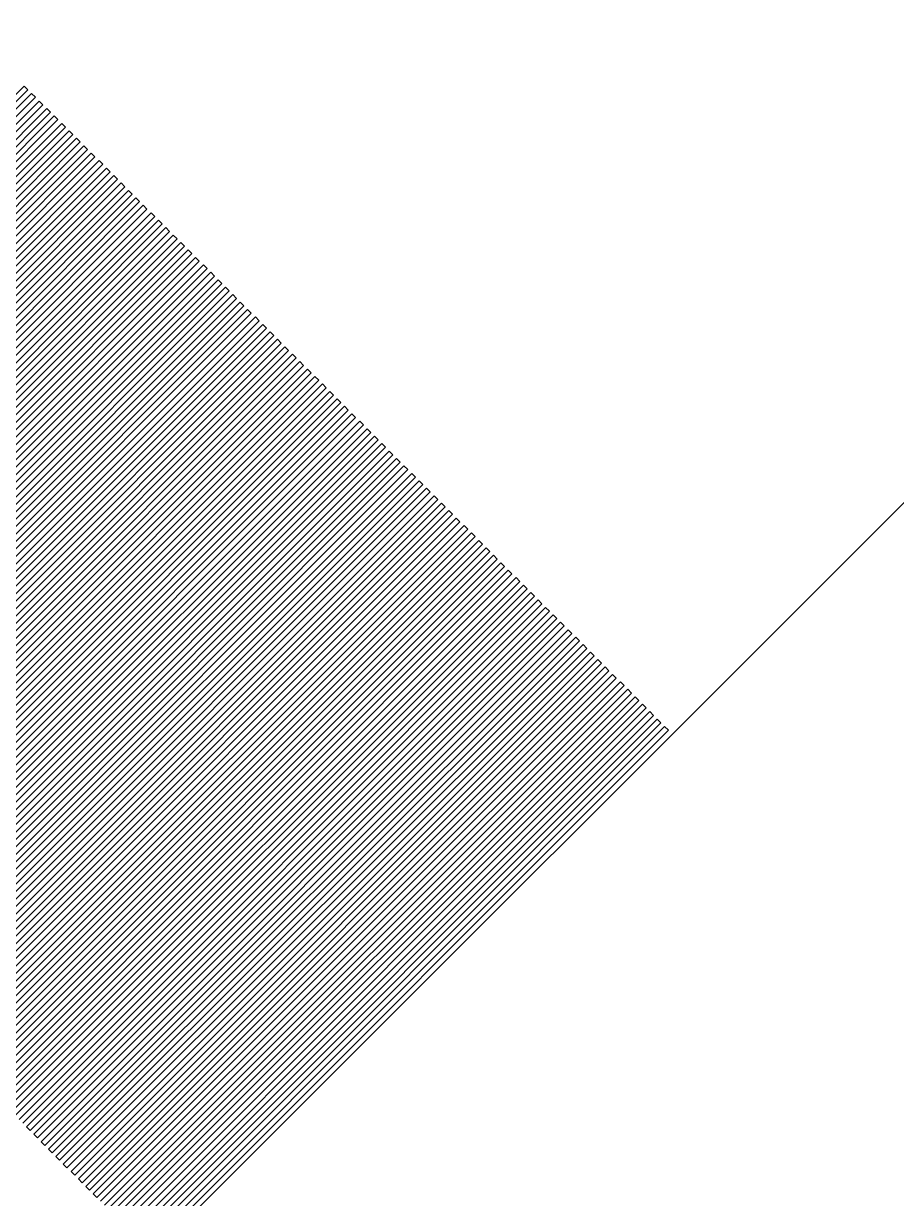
# Model space of a CAD drawing. Extents: x 1 to 107, y 1 to 71.
# Drawn here: x 100.01 to 101.667, y 25.92 to 28.151 of the extents above; entities that cross this region are included whole.
import ezdxf

# ---------------------------------------------------------------- set-up
doc = ezdxf.new("R2010")
doc.units = 0

msp = doc.modelspace()

# ---------------------------------------------------------------- linework, layer by layer
for p, q in [((100.255, 25.8156), (102.591, 28.1513)), ((99.0247, 27.0459), (100.011, 28.0324)), ((100.011, 28.0324), (100.018, 28.0253)), ((100.018, 28.0253), (99.0318, 27.0389)), ((99.0389, 27.0318), (100.025, 28.0182)), ((100.032, 28.0112), (99.0459, 27.0247)), ((100.025, 28.0182), (100.032, 28.0112)), ((99.053, 27.0177), (100.039, 28.0041)), ((100.046, 27.997), (99.0601, 27.0106)), ((99.0672, 27.0035), (100.054, 27.9899)), ((100.061, 27.9829), (99.0742, 26.9965)), ((100.039, 28.0041), (100.046, 27.997)), ((100.054, 27.9899), (100.061, 27.9829)), ((99.0813, 26.9894), (100.068, 27.9758)), ((100.075, 27.9687), (99.0884, 26.9823)), ((99.0954, 26.9752), (100.082, 27.9617)), ((100.068, 27.9758), (100.075, 27.9687)), ((100.082, 27.9617), (100.089, 27.9546)), ((100.089, 27.9546), (99.1025, 26.9682)), ((99.1096, 26.9611), (100.096, 27.9475)), ((100.103, 27.9404), (99.1167, 26.954)), ((100.096, 27.9475), (100.103, 27.9404)), ((99.1237, 26.9469), (100.11, 27.9334)), ((100.117, 27.9263), (99.1308, 26.9399)), ((99.1379, 26.9328), (100.124, 27.9192)), ((100.11, 27.9334), (100.117, 27.9263)), ((100.124, 27.9192), (100.131, 27.9122)), ((100.131, 27.9122), (99.1449, 26.9257)), ((99.152, 26.9187), (100.138, 27.9051)), ((100.145, 27.898), (99.1591, 26.9116)), ((100.138, 27.9051), (100.145, 27.898)), ((99.1662, 26.9045), (100.153, 27.8909)), ((100.16, 27.8839), (99.1732, 26.8975)), ((99.1803, 26.8904), (100.167, 27.8768)), ((100.153, 27.8909), (100.16, 27.8839)), ((100.167, 27.8768), (100.174, 27.8697)), ((100.174, 27.8697), (99.1874, 26.8833)), ((99.1944, 26.8763), (100.181, 27.8627)), ((100.188, 27.8556), (99.2015, 26.8692)), ((99.2086, 26.8621), (100.195, 27.8485)), ((100.181, 27.8627), (100.188, 27.8556)), ((100.195, 27.8485), (100.202, 27.8414)), ((100.202, 27.8414), (99.2156, 26.855)), ((99.2227, 26.848), (100.209, 27.8344)), ((100.216, 27.8273), (99.2298, 26.8409)), ((100.209, 27.8344), (100.216, 27.8273)), ((99.2369, 26.8338), (100.223, 27.8202)), ((100.23, 27.8132), (99.2439, 26.8267)), ((99.251, 26.8197), (100.237, 27.8061)), ((100.223, 27.8202), (100.23, 27.8132)), ((100.237, 27.8061), (100.244, 27.799)), ((100.244, 27.799), (99.2581, 26.8126)), ((99.2652, 26.8055), (100.252, 27.7919)), ((100.259, 27.7849), (99.2722, 26.7985)), ((100.252, 27.7919), (100.259, 27.7849)), ((99.2793, 26.7914), (100.266, 27.7778)), ((100.273, 27.7707), (99.2864, 26.7843)), ((99.2934, 26.7773), (100.28, 27.7637)), ((100.266, 27.7778), (100.273, 27.7707)), ((100.28, 27.7637), (100.287, 27.7566)), ((100.287, 27.7566), (99.3005, 26.7702)), ((99.3076, 26.7631), (100.294, 27.7495)), ((100.301, 27.7425), (99.3146, 26.756)), ((100.294, 27.7495), (100.301, 27.7425)), ((99.3217, 26.749), (100.308, 27.7354)), ((100.315, 27.7283), (99.3288, 26.7419)), ((99.3358, 26.7348), (100.322, 27.7212)), ((100.308, 27.7354), (100.315, 27.7283)), ((100.322, 27.7212), (100.329, 27.7142)), ((100.329, 27.7142), (99.3429, 26.7278)), ((99.35, 26.7207), (100.336, 27.7071)), ((100.343, 27.7), (99.3571, 26.7136)), ((99.3641, 26.7065), (100.351, 27.6929)), ((100.336, 27.7071), (100.343, 27.7)), ((100.351, 27.6929), (100.358, 27.6859)), ((100.358, 27.6859), (99.3712, 26.6995)), ((99.3783, 26.6924), (100.365, 27.6788)), ((100.372, 27.6717), (99.3854, 26.6853)), ((100.365, 27.6788), (100.372, 27.6717)), ((99.3924, 26.6783), (100.379, 27.6647)), ((100.386, 27.6576), (99.3995, 26.6712)), ((99.4066, 26.6641), (100.393, 27.6505)), ((100.379, 27.6647), (100.386, 27.6576)), ((100.393, 27.6505), (100.4, 27.6435)), ((100.4, 27.6435), (99.4136, 26.657)), ((99.4207, 26.65), (100.407, 27.6364)), ((100.414, 27.6293), (99.4278, 26.6429)), ((100.407, 27.6364), (100.414, 27.6293)), ((99.4348, 26.6358), (100.421, 27.6223)), ((100.428, 27.6152), (99.4419, 26.6288)), ((99.449, 26.6217), (100.435, 27.6081)), ((100.421, 27.6223), (100.428, 27.6152)), ((100.435, 27.6081), (100.442, 27.601)), ((100.442, 27.601), (99.4561, 26.6146)), ((99.4631, 26.6075), (100.45, 27.594)), ((100.457, 27.5869), (99.4702, 26.6005)), ((100.45, 27.594), (100.457, 27.5869)), ((99.4773, 26.5934), (100.464, 27.5798)), ((100.471, 27.5728), (99.4843, 26.5863)), ((99.4914, 26.5793), (100.478, 27.5657)), ((100.485, 27.5586), (99.4985, 26.5722)), ((100.464, 27.5798), (100.471, 27.5728)), ((100.478, 27.5657), (100.485, 27.5586)), ((99.5056, 26.5651), (100.492, 27.5515)), ((100.499, 27.5445), (99.5126, 26.558)), ((99.5197, 26.551), (100.506, 27.5374)), ((100.492, 27.5515), (100.499, 27.5445)), ((100.506, 27.5374), (100.513, 27.5303)), ((100.513, 27.5303), (99.5268, 26.5439)), ((99.5338, 26.5368), (100.52, 27.5233)), ((100.527, 27.5162), (99.5409, 26.5298)), ((100.52, 27.5233), (100.527, 27.5162)), ((99.548, 26.5227), (100.534, 27.5091)), ((100.541, 27.502), (99.5551, 26.5156)), ((99.5621, 26.5085), (100.549, 27.495)), ((100.534, 27.5091), (100.541, 27.502)), ((100.549, 27.495), (100.556, 27.4879)), ((100.556, 27.4879), (99.5692, 26.5015)), ((99.5763, 26.4944), (100.563, 27.4808)), ((100.57, 27.4738), (99.5833, 26.4873)), ((100.563, 27.4808), (100.57, 27.4738)), ((99.5904, 26.4803), (100.577, 27.4667)), ((100.584, 27.4596), (99.5975, 26.4732)), ((99.6046, 26.4661), (100.591, 27.4525)), ((100.577, 27.4667), (100.584, 27.4596)), ((100.591, 27.4525), (100.598, 27.4455)), ((100.598, 27.4455), (99.6116, 26.4591)), ((99.6187, 26.452), (100.605, 27.4384)), ((100.612, 27.4313), (99.6258, 26.4449)), ((100.605, 27.4384), (100.612, 27.4313)), ((99.6328, 26.4379), (100.619, 27.4243)), ((100.626, 27.4172), (99.6399, 26.4308)), ((99.647, 26.4237), (100.633, 27.4101)), ((100.64, 27.403), (99.6541, 26.4166)), ((100.619, 27.4243), (100.626, 27.4172)), ((100.633, 27.4101), (100.64, 27.403)), ((99.6611, 26.4095), (100.648, 27.396)), ((100.655, 27.3889), (99.6682, 26.4025)), ((99.6753, 26.3954), (100.662, 27.3818)), ((100.648, 27.396), (100.655, 27.3889)), ((100.662, 27.3818), (100.669, 27.3748)), ((100.669, 27.3748), (99.6823, 26.3883)), ((99.6894, 26.3813), (100.676, 27.3677)), ((100.683, 27.3606), (99.6965, 26.3742)), ((100.676, 27.3677), (100.683, 27.3606)), ((99.7036, 26.3671), (100.69, 27.3535)), ((100.697, 27.3465), (99.7106, 26.3601)), ((99.7177, 26.353), (100.704, 27.3394)), ((100.69, 27.3535), (100.697, 27.3465)), ((100.704, 27.3394), (100.711, 27.3323)), ((100.711, 27.3323), (99.7248, 26.3459)), ((99.7318, 26.3389), (100.718, 27.3253)), ((100.725, 27.3182), (99.7389, 26.3318)), ((100.718, 27.3253), (100.725, 27.3182)), ((99.746, 26.3247), (100.732, 27.3111)), ((100.739, 27.304), (99.7531, 26.3176)), ((99.7601, 26.3106), (100.747, 27.297)), ((100.732, 27.3111), (100.739, 27.304)), ((100.747, 27.297), (100.754, 27.2899)), ((100.754, 27.2899), (99.7672, 26.3035)), ((99.7743, 26.2964), (100.761, 27.2828)), ((100.768, 27.2758), (99.7813, 26.2894)), ((99.7884, 26.2823), (100.775, 27.2687)), ((100.761, 27.2828), (100.768, 27.2758)), ((100.775, 27.2687), (100.782, 27.2616)), ((100.782, 27.2616), (99.7955, 26.2752)), ((99.8026, 26.2681), (100.789, 27.2545)), ((100.796, 27.2475), (99.8096, 26.2611)), ((100.789, 27.2545), (100.796, 27.2475)), ((99.8167, 26.254), (100.803, 27.2404)), ((100.81, 27.2333), (99.8238, 26.2469)), ((99.8308, 26.2398), (100.817, 27.2263)), ((100.803, 27.2404), (100.81, 27.2333)), ((100.817, 27.2263), (100.824, 27.2192)), ((100.824, 27.2192), (99.8379, 26.2328)), ((99.845, 26.2257), (100.831, 27.2121)), ((100.838, 27.205), (99.8521, 26.2186)), ((100.831, 27.2121), (100.838, 27.205)), ((99.8591, 26.2116), (100.846, 27.198)), ((100.853, 27.1909), (99.8662, 26.2045)), ((99.8733, 26.1974), (100.86, 27.1838)), ((100.846, 27.198), (100.853, 27.1909)), ((100.86, 27.1838), (100.867, 27.1768)), ((100.867, 27.1768), (99.8803, 26.1904)), ((99.8874, 26.1833), (100.874, 27.1697)), ((100.881, 27.1626), (99.8945, 26.1762)), ((100.874, 27.1697), (100.881, 27.1626)), ((99.9015, 26.1691), (100.888, 27.1556)), ((100.895, 27.1485), (99.9086, 26.1621)), ((99.9157, 26.155), (100.902, 27.1414)), ((100.888, 27.1556), (100.895, 27.1485)), ((100.902, 27.1414), (100.909, 27.1343)), ((100.909, 27.1343), (99.9227, 26.1479)), ((99.9298, 26.1409), (100.916, 27.1273)), ((100.923, 27.1202), (99.9369, 26.1338)), ((99.944, 26.1267), (100.93, 27.1131)), ((100.916, 27.1273), (100.923, 27.1202)), ((100.93, 27.1131), (100.937, 27.106)), ((100.937, 27.106), (99.951, 26.1196)), ((99.9581, 26.1126), (100.945, 27.099)), ((100.952, 27.0919), (99.9652, 26.1055)), ((100.945, 27.099), (100.952, 27.0919)), ((99.9723, 26.0984), (100.959, 27.0848)), ((100.966, 27.0778), (99.9793, 26.0914)), ((99.9864, 26.0843), (100.973, 27.0707)), ((100.959, 27.0848), (100.966, 27.0778)), ((100.973, 27.0707), (100.98, 27.0636)), ((100.98, 27.0636), (99.9935, 26.0772)), ((100.001, 26.0701), (100.987, 27.0566)), ((100.994, 27.0495), (100.008, 26.0631)), ((100.987, 27.0566), (100.994, 27.0495)), ((100.015, 26.056), (101.001, 27.0424)), ((101.008, 27.0354), (100.022, 26.0489)), ((100.029, 26.0419), (101.015, 27.0283)), ((101.001, 27.0424), (101.008, 27.0354)), ((101.015, 27.0283), (101.022, 27.0212)), ((101.022, 27.0212), (100.036, 26.0348)), ((100.043, 26.0277), (101.029, 27.0141)), ((101.036, 27.0071), (100.05, 26.0206)), ((101.029, 27.0141), (101.036, 27.0071)), ((100.057, 26.0136), (101.044, 27)), ((101.051, 26.9929), (100.064, 26.0065)), ((100.071, 25.9994), (101.058, 26.9858)), ((101.065, 26.9788), (100.078, 25.9924)), ((101.044, 27), (101.051, 26.9929)), ((101.058, 26.9858), (101.065, 26.9788)), ((100.085, 25.9853), (101.072, 26.9717)), ((101.079, 26.9646), (100.092, 25.9782)), ((100.1, 25.9711), (101.086, 26.9576)), ((101.072, 26.9717), (101.079, 26.9646)), ((101.086, 26.9576), (101.093, 26.9505)), ((101.093, 26.9505), (100.107, 25.9641)), ((100.114, 25.957), (101.1, 26.9434)), ((101.107, 26.9364), (100.121, 25.9499)), ((101.1, 26.9434), (101.107, 26.9364)), ((100.128, 25.9429), (101.114, 26.9293)), ((101.121, 26.9222), (100.135, 25.9358)), ((100.142, 25.9287), (101.128, 26.9151)), ((101.114, 26.9293), (101.121, 26.9222)), ((101.128, 26.9151), (101.135, 26.9081)), ((101.135, 26.9081), (100.149, 25.9216)), ((100.156, 25.9146), (101.143, 26.901)), ((101.15, 26.8939), (100.163, 25.9075)), ((101.143, 26.901), (101.15, 26.8939)), ((100.17, 25.9004), (101.157, 26.8869)), ((101.164, 26.8798), (100.177, 25.8934)), ((100.184, 25.8863), (101.171, 26.8727)), ((101.157, 26.8869), (101.164, 26.8798)), ((101.171, 26.8727), (101.178, 26.8656)), ((101.178, 26.8656), (100.191, 25.8792)), ((100.199, 25.8722), (101.185, 26.8586)), ((101.192, 26.8515), (100.206, 25.8651)), ((100.213, 25.858), (101.199, 26.8444)), ((101.185, 26.8586), (101.192, 26.8515)), ((101.199, 26.8444), (101.206, 26.8374)), ((101.206, 26.8374), (100.22, 25.8509)), ((100.227, 25.8439), (101.213, 26.8303)), ((101.22, 26.8232), (100.234, 25.8368)), ((101.213, 26.8303), (101.22, 26.8232)), ((100.241, 25.8297), (101.227, 26.8161)), ((101.234, 26.8091), (100.248, 25.8226)), ((101.227, 26.8161), (101.234, 26.8091)), ((100.022, 26.0489), (100.015, 26.056)), ((100.036, 26.0348), (100.029, 26.0419)), ((100.05, 26.0206), (100.043, 26.0277)), ((100.064, 26.0065), (100.057, 26.0136)), ((100.078, 25.9924), (100.071, 25.9994)), ((100.092, 25.9782), (100.085, 25.9853)), ((100.107, 25.9641), (100.1, 25.9711)), ((100.121, 25.9499), (100.114, 25.957)), ((100.135, 25.9358), (100.128, 25.9429)), ((100.149, 25.9216), (100.142, 25.9287))]:
    msp.add_line(p, q)

doc.saveas('drawing.dxf')
